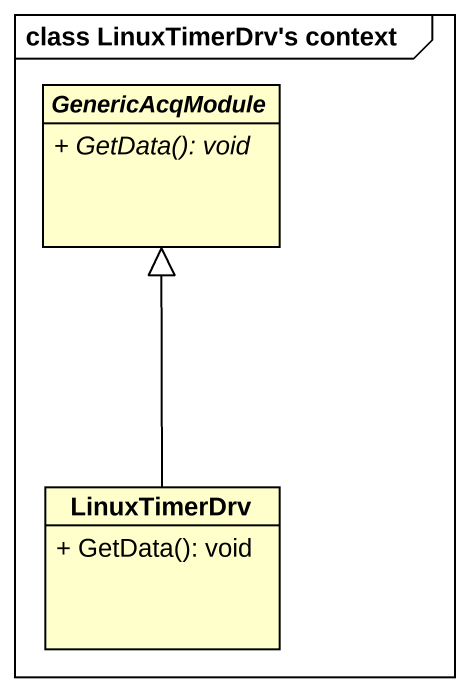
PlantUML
@startuml
mainframe class LinuxTimerDrv's context
hide circle
hide empty members
skinparam classAttributeIconSize 0
abstract class GenericAcqModule {
  {abstract} + GetData(): void
}
class LinuxTimerDrv {
  + GetData(): void
}
LinuxTimerDrv -up-|> GenericAcqModule
@enduml
